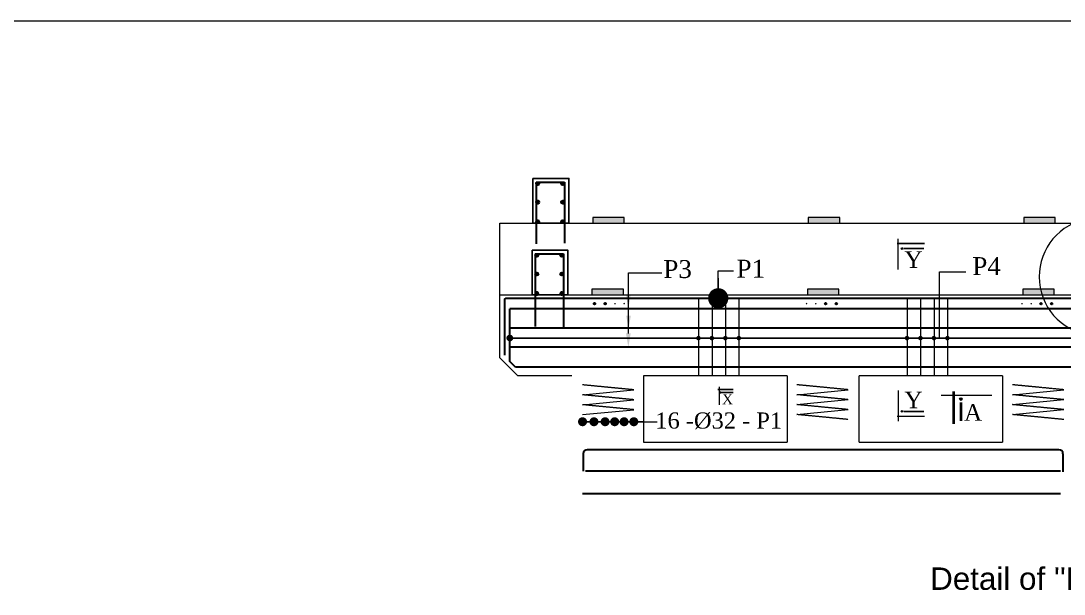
# Model space of a CAD drawing. Header units: millimetres. Extents: x -452357 to 35267, y 81803 to 461763.
# Drawn here: x -119644 to -108024, y 222896 to 229287 of the extents above; entities that cross this region are included whole.
import ezdxf

# ---------------------------------------------------------------- set-up
doc = ezdxf.new("R2010")
doc.units = ezdxf.units.MM
doc.linetypes.add('DASHEDX2', pattern=[38.1, 25.4, -12.7])
for name, color, linetype, lineweight in [('Ber', 12, 'Continuous', 30), ('Binder', 136, 'Continuous', 15), ('Dimision', 96, 'Continuous', 18), ('hatch', 65, 'Continuous', 15), ('Hatching', 65, 'Continuous', 20), ('Reinf.', 12, 'Continuous', 30), ('Text', 7, 'Continuous', 15)]:
    doc.layers.add(name, color=color, linetype=linetype, lineweight=lineweight)
doc.layers.add('Pire Line', color=11, linetype='Continuous')
doc.styles.add('ROMANS', font='arial.ttf', dxfattribs={"height": 200})
doc.styles.get("Standard").update_dxf_attribs({"font": 'times.ttf'})
doc.dimstyles.new('ISO-25', dxfattribs={"dimtxt": 175, "dimasz": 100, "dimexe": 65, "dimexo": 115.625, "dimgap": 40, "dimtad": 1, "dimtoh": 1, "dimdec": 0, "dimtxsty": 'Standard', "dimblk": 'DOT', "dimcen": 300, "dimclrd": 256, "dimclre": 256, "dimclrt": 256, "dimadec": 0, "dimazin": 0, "dimtfac": 1, "dimtdec": 0, "dimtix": 1, "dimtmove": 0, "dimatfit": 3, "dimldrblk": 'DOT', "dimfxl": 75, "dimlwd": -1, "dimarcsym": 0})

# ---------------------------------------------------------------- blocks, each defined once
blk = doc.blocks.new('_Dot')
at = {"color": 0, "linetype": 'ByBlock', "lineweight": -2}
blk.add_line((-0.5, 0), (-1, 0), dxfattribs=at)
at = {"color": 0, "linetype": 'ByBlock', "const_width": 0.5}
blk.add_lwpolyline([(-0.25, 0, 1), (0.25, 0, 1)], format="xyb", close=True, dxfattribs=at)

msp = doc.modelspace()

# ---------------------------------------------------------------- hatches: boundary and pattern name
at = {"layer": 'Hatching', "ltscale": 3}
h = msp.add_hatch(color=256, dxfattribs=at)
h.paths.add_polyline_path([(-112923.6, 227096.2), (-113098.6, 227096.2), (-113098.6, 227031.2), (-112923.6, 227031.2)])
h.paths.add_polyline_path([(-113098.6, 227096.2), (-113273.6, 227096.2), (-113273.6, 227031.2), (-113098.6, 227031.2)])
h = msp.add_hatch(color=256, dxfattribs=at)
h.paths.add_polyline_path([(-110523.6, 227096.2), (-110698.6, 227096.2), (-110698.6, 227031.2), (-110523.6, 227031.2)])
h.paths.add_polyline_path([(-110698.6, 227096.2), (-110873.6, 227096.2), (-110873.6, 227031.2), (-110698.6, 227031.2)])
h = msp.add_hatch(color=256, dxfattribs=at)
h.paths.add_polyline_path([(-108123.6, 227096.2), (-108298.6, 227096.2), (-108298.6, 227031.2), (-108123.6, 227031.2)])
h.paths.add_polyline_path([(-108298.6, 227096.2), (-108473.6, 227096.2), (-108473.6, 227031.2), (-108298.6, 227031.2)])
h = msp.add_hatch(color=256, dxfattribs=at)
h.paths.add_polyline_path([(-112933.3, 226296.2), (-113108.3, 226296.2), (-113108.3, 226231.2), (-112933.3, 226231.2)])
h.paths.add_polyline_path([(-113108.3, 226296.2), (-113283.3, 226296.2), (-113283.3, 226231.2), (-113108.3, 226231.2)])
h = msp.add_hatch(color=256, dxfattribs=at)
h.paths.add_polyline_path([(-110533.3, 226296.2), (-110708.3, 226296.2), (-110708.3, 226231.2), (-110533.3, 226231.2)])
h.paths.add_polyline_path([(-110708.3, 226296.2), (-110883.3, 226296.2), (-110883.3, 226231.2), (-110708.3, 226231.2)])
h = msp.add_hatch(color=256, dxfattribs=at)
h.paths.add_polyline_path([(-108133.3, 226296.2), (-108308.3, 226296.2), (-108308.3, 226231.2), (-108133.3, 226231.2)])
h.paths.add_polyline_path([(-108308.3, 226296.2), (-108483.3, 226296.2), (-108483.3, 226231.2), (-108308.3, 226231.2)])
at = {"layer": 'Reinf.', "ltscale": 5}
h = msp.add_hatch(color=256, dxfattribs=at)
edge = h.paths.add_edge_path()
edge.add_arc((-113887.5, 227472.6), 17.6, 0, 360)
h = msp.add_hatch(color=256, dxfattribs=at)
edge = h.paths.add_edge_path()
edge.add_arc((-113608.2, 227472.6), 17.6, 180, 540, ccw=False)
h = msp.add_hatch(color=256, dxfattribs=at)
edge = h.paths.add_edge_path()
edge.add_arc((-113887.5, 227265.5), 17.6, 0, 360)
h = msp.add_hatch(color=256, dxfattribs=at)
edge = h.paths.add_edge_path()
edge.add_arc((-113608.2, 227265.5), 17.6, 180, 540, ccw=False)
h = msp.add_hatch(color=256, dxfattribs=at)
edge = h.paths.add_edge_path()
edge.add_arc((-113887.5, 227048), 17.6, 0, 360)
h = msp.add_hatch(color=256, dxfattribs=at)
edge = h.paths.add_edge_path()
edge.add_arc((-113608.2, 227048), 17.6, 180, 540, ccw=False)
h = msp.add_hatch(color=256, dxfattribs=at)
edge = h.paths.add_edge_path()
edge.add_arc((-113897.2, 226672.6), 17.6, 0, 360)
h = msp.add_hatch(color=256, dxfattribs=at)
edge = h.paths.add_edge_path()
edge.add_arc((-113617.8, 226672.6), 17.6, 180, 540, ccw=False)
h = msp.add_hatch(color=256, dxfattribs=at)
edge = h.paths.add_edge_path()
edge.add_arc((-113897.2, 226465.5), 17.6, 0, 360)
h = msp.add_hatch(color=256, dxfattribs=at)
edge = h.paths.add_edge_path()
edge.add_arc((-113617.8, 226465.5), 17.6, 180, 540, ccw=False)
h = msp.add_hatch(color=256, dxfattribs=at)
edge = h.paths.add_edge_path()
edge.add_arc((-113897.2, 226248), 17.6, 0, 360)
h = msp.add_hatch(color=256, dxfattribs=at)
edge = h.paths.add_edge_path()
edge.add_arc((-113617.8, 226248), 17.6, 180, 540, ccw=False)
for points in [[(-113263.4, 226135.4, 1), (-113245.7, 226135.4, 1)], [(-113144.8, 226135.4, 1), (-113127.1, 226135.4, 1)], [(-113035.5, 226133.9, 1), (-113017.8, 226133.9, 1)], [(-112932.7, 226135.4, 1), (-112915, 226135.4, 1)], [(-110883.9, 226135.4, -1), (-110901.6, 226135.4, -1)], [(-110781.1, 226133.9, -1), (-110798.8, 226133.9, -1)], [(-110671.8, 226135.4, -1), (-110689.5, 226135.4, -1)], [(-110553.2, 226135.4, -1), (-110570.9, 226135.4, -1)], [(-108483.9, 226135.4, -1), (-108501.6, 226135.4, -1)], [(-108381.1, 226133.9, -1), (-108398.8, 226133.9, -1)], [(-108271.8, 226135.4, -1), (-108289.5, 226135.4, -1)], [(-108153.2, 226135.4, -1), (-108170.9, 226135.4, -1)]]:
    msp.add_hatch(color=256, dxfattribs=at).paths.add_polyline_path(points)
at = {"layer": 'Text'}
for points in [[(-109819.3, 226748.9, 1), (-109837.3, 226748.9, 1)], [(-111841.1, 225144.1, 1), (-111859, 225144.1, 1)], [(-109172.4, 225056.6, -1), (-109172.4, 225086.2, -1)], [(-109819.3, 224933.8, -1), (-109837.3, 224933.8, -1)]]:
    msp.add_hatch(color=256, dxfattribs=at).paths.add_polyline_path(points)

# ---------------------------------------------------------------- linework, layer by layer
at = {"layer": 'Ber', "ltscale": 0.02}
for p, q in [((-113905.2, 227490.5), (-113905.2, 226802)), ((-113905.2, 227490.5), (-113590.5, 227490.5)), ((-113590.5, 227490.5), (-113590.5, 226808.9)), ((-113914.8, 226690.5), (-113914.8, 225878.5)), ((-113914.8, 226690.5), (-113600.2, 226690.5)), ((-113600.2, 226690.5), (-113600.2, 225875)), ((-114197.9, 225491.5), (-114197.9, 226075.5)), ((-107242.5, 226075.5), (-114197.9, 226075.5)), ((-107242.5, 225859.7), (-114197.9, 225859.7)), ((-107242.5, 225648.5), (-114194.9, 225648.5)), ((-114134.6, 225428.2), (-114197.9, 225491.5)), ((-107283.7, 225428.2), (-114134.6, 225428.2)), ((-113380.4, 224460.9), (-113380.4, 224266.7)), ((-108081.2, 224505.9), (-113335.4, 224505.9)), ((-108036.2, 224460.9), (-108036.2, 224260.6)), ((-108062.6, 224266.4), (-113355.1, 224266.4)), ((-108062.6, 224013.5), (-113387.8, 224013.5))]:
    msp.add_line(p, q, dxfattribs=at)
msp.add_lwpolyline([(-114253.6, 225561.6), (-114253.6, 226183.4, -0.4142136), (-114242.6, 226194.4), (-107175.4, 226194.4)], format="xyb", dxfattribs=at)
for centre, start, end in [((-113335.4, 224460.9), 90, 180), ((-108081.2, 224460.9), 0, 90)]:
    msp.add_arc(centre, 45, start, end, dxfattribs=at)
at = {"layer": 'Binder', "ltscale": 5}
for p, q in [((-112095.1, 226194.4), (-112095.1, 225331.2)), ((-111945.1, 226194.4), (-111945.1, 225331.2)), ((-111795.1, 226194.4), (-111795.1, 225331.2)), ((-111645.1, 226194.4), (-111645.1, 225331.2)), ((-109771.8, 226194.4), (-109771.8, 225331.2)), ((-109621.8, 226194.4), (-109621.8, 225331.2)), ((-109471.8, 226194.4), (-109471.8, 225331.2)), ((-109321.8, 226194.4), (-109321.8, 225331.2)), ((-113387, 225118.5), (-112815.2, 225173.8)), ((-111000.6, 225119.8), (-110428.8, 225175.1)), ((-108600.5, 225119.8), (-108028.7, 225175.1)), ((-113387, 225007.9), (-112815.2, 225063.2)), ((-111000.6, 225009.2), (-110428.8, 225064.5)), ((-108600.5, 225009.2), (-108028.7, 225064.5)), ((-113387, 224897.2), (-112815.2, 224952.5)), ((-111000.6, 224898.5), (-110428.8, 224953.8)), ((-108600.5, 224898.5), (-108028.7, 224953.8))]:
    msp.add_line(p, q, dxfattribs=at)
at = {"layer": 'Binder', "linetype": 'DASHEDX2', "ltscale": 0.007}
for p, q in [((-112815.2, 225173.8), (-113387, 225229.2)), ((-110428.8, 225175.1), (-111000.6, 225230.5)), ((-108028.7, 225175.1), (-108600.5, 225230.5)), ((-112815.2, 225063.2), (-113387, 225118.5)), ((-110428.8, 225064.5), (-111000.6, 225119.8)), ((-108028.7, 225064.5), (-108600.5, 225119.8)), ((-112815.2, 224952.5), (-113387, 225007.9)), ((-110428.8, 224953.8), (-111000.6, 225009.2)), ((-108028.7, 224953.8), (-108600.5, 225009.2)), ((-110428.8, 224843.2), (-111000.6, 224898.5)), ((-108028.7, 224843.2), (-108600.5, 224898.5))]:
    msp.add_line(p, q, dxfattribs=at)
at = {"layer": 'Dimision', "ltscale": 5}
for points in [[(-109410.9, 225751.2), (-109410.9, 226488.1), (-109116.7, 226488.1)], [(-112877.6, 225802.3), (-112877.6, 226479.6), (-112505.2, 226479.6)], [(-112877.6, 226388), (-112877.6, 226479.6), (-112505.2, 226479.6)], [(-112877.6, 226182.2), (-112877.6, 226479.6), (-112505.2, 226479.6)]]:
    msp.add_lwpolyline(points, dxfattribs=at)
at = {"layer": 'Dimision', "ltscale": 3, "const_width": 25}
for points in [[(-112109.6, 225750.6, 1), (-112084.6, 225750.6, 1)], [(-111959.6, 225750.6, 1), (-111934.6, 225750.6, 1)], [(-111809.6, 225750.6, 1), (-111784.6, 225750.6, 1)], [(-111659.6, 225750.5, 1), (-111634.6, 225750.5, 1)], [(-109786.3, 225750.6, 1), (-109761.3, 225750.6, 1)], [(-109636.3, 225750.6, 1), (-109611.3, 225750.6, 1)], [(-109486.3, 225750.6, 1), (-109461.3, 225750.6, 1)], [(-109336.3, 225750.5, 1), (-109311.3, 225750.5, 1)]]:
    msp.add_lwpolyline(points, format="xyb", close=True, dxfattribs=at)
at = {"layer": 'Dimision', "ltscale": 5}
for points in [[(-112852, 226229.1), (-112877.6, 226075.5), (-112903.3, 226229.2)], [(-112849.9, 226001.4), (-112875.6, 225847.5), (-112901.2, 226001.2)], [(-112852, 225802.4), (-112877.6, 225648.5), (-112903.3, 225802.2)]]:
    msp.add_solid(points, dxfattribs=at)
at = {"layer": 'hatch', "ltscale": 3}
for p, q in [((-112708.3, 224591.9), (-111108.3, 224591.9)), ((-110308.3, 224591.9), (-108708.3, 224591.9))]:
    msp.add_line(p, q, dxfattribs=at)
msp.add_lwpolyline([(-126905.8, 229287.1), (-91558.7, 229287.1), (-91558.7, 185240.2), (-126905.8, 185240.2)], close=True, dxfattribs=at)
msp.add_arc((-107648, 226435), 654.1, 28.045, 353.03971, dxfattribs=at)
at = {"layer": 'Hatching', "ltscale": 3}
for p, q in [((-114308.3, 225531.2), (-114308.3, 227031.2)), ((-114308.3, 227031.2), (-107108.3, 227031.2)), ((-114308.3, 226231.2), (-107108.3, 226231.2)), ((-114108.3, 225331.2), (-114308.3, 225531.2)), ((-113508.3, 225331.2), (-114108.3, 225331.2)), ((-112708.3, 225331.2), (-112708.3, 224704.5)), ((-111108.3, 225331.2), (-112708.3, 225331.2)), ((-111108.3, 225331.2), (-111108.3, 224704.5)), ((-108708.3, 225331.2), (-110308.3, 225331.2)), ((-108708.3, 225331.2), (-108708.3, 224704.5)), ((-112708.3, 224704.5), (-112708.3, 224591.9)), ((-111108.3, 224704.5), (-111108.3, 224591.9)), ((-108708.3, 224704.5), (-108708.3, 224591.9))]:
    msp.add_line(p, q, dxfattribs=at)
for points in [[(-112923.6, 227096.2), (-113273.6, 227096.2), (-113273.6, 227031.2), (-112923.6, 227031.2)], [(-110523.6, 227096.2), (-110873.6, 227096.2), (-110873.6, 227031.2), (-110523.6, 227031.2)], [(-108123.6, 227096.2), (-108473.6, 227096.2), (-108473.6, 227031.2), (-108123.6, 227031.2)], [(-112933.3, 226296.2), (-113283.3, 226296.2), (-113283.3, 226231.2), (-112933.3, 226231.2)], [(-110533.3, 226296.2), (-110883.3, 226296.2), (-110883.3, 226231.2), (-110533.3, 226231.2)], [(-108133.3, 226296.2), (-108483.3, 226296.2), (-108483.3, 226231.2), (-108133.3, 226231.2)]]:
    msp.add_lwpolyline(points, close=True, dxfattribs=at)
msp.add_lwpolyline([(-110308.3, 224591.9), (-110308.3, 225331.2)], dxfattribs=at)
at = {"layer": 'Pire Line', "ltscale": 5}
for points in [[(-113940.2, 227530.8), (-113540.1, 227530.8), (-113540.1, 227031.2), (-113940.2, 227031.2)], [(-113949.9, 226730.8), (-113549.8, 226730.8), (-113549.8, 226231.2), (-113949.9, 226231.2)]]:
    msp.add_lwpolyline(points, close=True, dxfattribs=at)
at = {"layer": 'Reinf.', "ltscale": 5}
for centre, radius in [((-113887.5, 227472.6), 17.6), ((-113608.2, 227472.6), 17.6), ((-113887.5, 227265.5), 17.6), ((-113608.2, 227265.5), 17.6), ((-113887.5, 227048), 17.6), ((-113608.2, 227048), 17.6), ((-113897.2, 226672.6), 17.6), ((-113617.8, 226672.6), 17.6), ((-113897.2, 226465.5), 17.6), ((-113617.8, 226465.5), 17.6), ((-113897.2, 226248), 17.6), ((-113617.8, 226248), 17.6), ((-113254.5, 226135.4), 8.85), ((-113135.9, 226135.4), 8.85), ((-110680.6, 226135.4), 8.85), ((-110562, 226135.4), 8.85), ((-108280.6, 226135.4), 8.85), ((-108162, 226135.4), 8.85)]:
    msp.add_circle(centre, radius, dxfattribs=at)
at = {"layer": 'Text'}
for p, q in [((-109872.7, 226515.5), (-109872.7, 226856.5)), ((-111867.1, 225208.7), (-111867.1, 225008.1)), ((-109872.7, 225167.2), (-109872.7, 224826.2)), ((-108829.4, 225111.1), (-109393.8, 225111.1))]:
    msp.add_line(p, q, dxfattribs=at)
for points, const_width in [([(-109886.1, 226803.9), (-109578.6, 226803.9)], 17.9), ([(-109805.6, 226748.9), (-109582.7, 226748.9)], 17.9), ([(-111884.4, 225177.7), (-111709.7, 225177.7)], 17.9), ([(-111833.9, 225144.1), (-111709.2, 225144.1)], 17.9), ([(-109253.6, 225156.4), (-109253.6, 224791.5)], 29.6), ([(-109172.4, 225033.9), (-109172.4, 224828.1)], 29.6), ([(-109886.1, 224878.8), (-109578.6, 224878.8)], 17.9), ([(-109805.6, 224933.8), (-109582.7, 224933.8)], 17.9)]:
    msp.add_lwpolyline(points, dxfattribs=dict(at, const_width=const_width))
for centre, radius in [((-109828.3, 226748.9), 8.97), ((-111850.1, 225144.1), 8.97), ((-109172.4, 225071.4), 14.8), ((-109828.3, 224933.8), 8.97)]:
    msp.add_circle(centre, radius, dxfattribs=at)

# ---------------------------------------------------------------- texts
for s, height, p in [('Y', 184.9, (-109802.1, 226533.2)), ('P3', 200, (-112488.5, 226420.5)), ('P1', 200, (-111672.8, 226424.7)), ('P4', 200, (-109046.9, 226453.5)), ('X', 112.1, (-111833.9, 225012.9)), ('Y', 184.9, (-109802.1, 224968.7)), ('A', 184.9, (-109138, 224829)), ('16 -%%C32 - P1', 180, (-112577, 224742))]:
    msp.add_text(s, height=height, dxfattribs=at).set_placement(p)
at = {"layer": 'Text', "ltscale": 3, "insert": (-109515.8, 223194.4), "char_height": 250, "width": 2347.544, "attachment_point": 1, "style": 'ROMANS'}
msp.add_mtext("Detail of ''H'' ", dxfattribs=at)

# ---------------------------------------------------------------- leaders
at = {"layer": 'Dimision', "ltscale": 5}
for points, override in [([(-111876.3, 226194.4), (-111876.3, 226500), (-111704.8, 226500)], {"dimasz": 225, "dimtad": 0}), ([(-107242.1, 225751.2), (-114197.9, 225751.2)], {"dimasz": 150, "dimtad": 0}), ([(-114197.9, 225751.2), (-107242.5, 225751.2)], {"dimasz": 75, "dimtad": 0}), ([(-113387.8, 224818.3), (-112644.9, 224818.3)], {"dimasz": 100, "dimtad": 0}), ([(-113260.6, 224818.3), (-112619.4, 224818.3)], {"dimtad": 0}), ([(-113136.7, 224818.3), (-112631.2, 224818.3)], {"dimtad": 0}), ([(-113029.9, 224818.3), (-112660.2, 224818.3)], {"dimtad": 0}), ([(-112925.2, 224818.3), (-112555.5, 224818.3)], {"dimtad": 0}), ([(-112925.2, 224818.3), (-112555.5, 224818.3)], {"dimtad": 0}), ([(-112816.6, 224818.3), (-112555.5, 224818.3)], {"dimtad": 0}), ([(-112816.6, 224818.3), (-112555.5, 224818.3)], {"dimtad": 0})]:
    msp.add_leader(points, dimstyle='ISO-25', override=override, dxfattribs=at)

doc.saveas('drawing.dxf')
